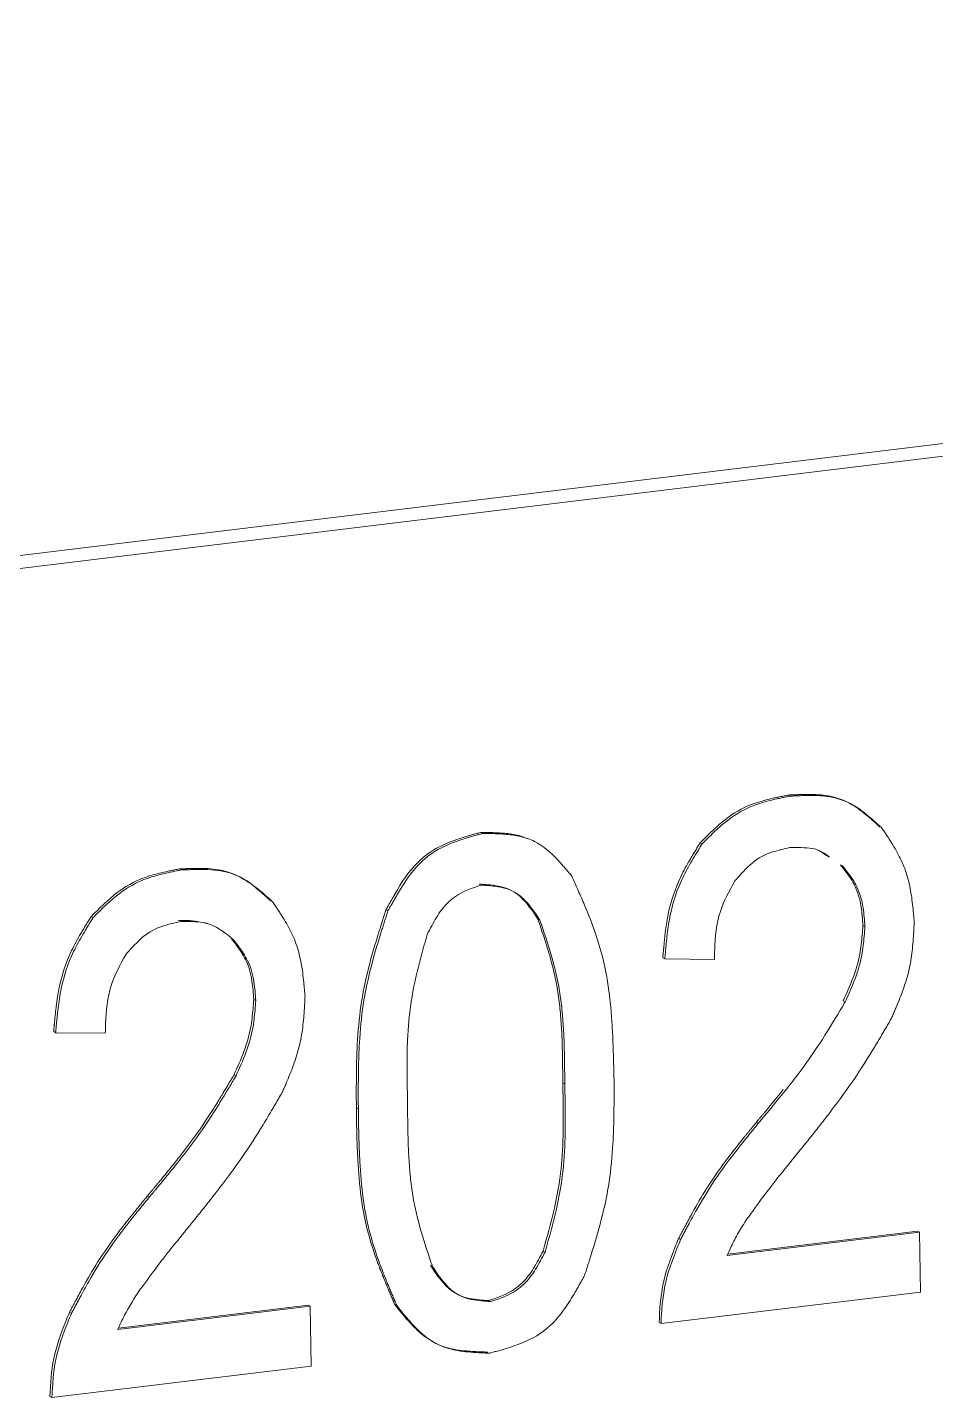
# Model space of a CAD drawing. Header units: millimetres. Extents: x -172 to 1209, y -709 to 1573.
# Drawn here: x 469.631 to 471.492, y 588.209 to 591.016 of the extents above; entities that cross this region are included whole.
import ezdxf

# ---------------------------------------------------------------- set-up
doc = ezdxf.new("R2010")
doc.units = ezdxf.units.MM

msp = doc.modelspace()

# ---------------------------------------------------------------- linework, layer by layer
at = {"color": 7, "linetype": 'Continuous', "lineweight": 15}
for p, q in [((478.5303, 591.0159), (460.2882, 588.8017)), ((460.3292, 588.7805), (478.5713, 590.9946)), ((471.1946, 589.4411), (471.1905, 589.4432)), ((470.5639, 589.3646), (470.5598, 589.3667)), ((471.0137, 589.3433), (471.0096, 589.3454)), ((471.252, 589.3302), (471.2704, 589.3182)), ((469.9467, 589.2897), (469.9426, 589.2918)), ((471.3014, 589.2984), (471.2973, 589.3005)), ((469.7657, 589.1918), (469.7616, 589.1939)), ((470.3699, 589.2057), (470.3658, 589.2078)), ((470.6813, 589.1871), (470.6772, 589.1892)), ((471.3471, 589.1738), (471.343, 589.1759)), ((470.0535, 589.1469), (470.0494, 589.149)), ((470.9372, 589.1078), (470.9331, 589.11)), ((470.9372, 589.1078), (471.0389, 589.1066)), ((470.0992, 589.0224), (470.0951, 589.0245)), ((471.3066, 589.0195), (471.3025, 589.0216)), ((469.6893, 588.9564), (469.6852, 588.9585)), ((469.6893, 588.9564), (469.791, 588.9551)), ((470.0587, 588.868), (470.0546, 588.8702)), ((470.7322, 588.8517), (470.7281, 588.8539)), ((470.3093, 588.8001), (470.3052, 588.8022)), ((471.1289, 588.7708), (471.1248, 588.773)), ((469.881, 588.6194), (469.8769, 588.6215)), ((471.4547, 588.5499), (471.0659, 588.5027)), ((471.4588, 588.5478), (471.4547, 588.5499)), ((470.9695, 588.5326), (470.9654, 588.5348)), ((471.4588, 588.5478), (471.0646, 588.5)), ((471.4606, 588.4248), (471.4588, 588.5478)), ((470.6917, 588.5068), (470.6876, 588.5089)), ((470.5798, 588.4055), (470.5757, 588.4076)), ((470.9295, 588.3603), (471.4606, 588.4248)), ((469.7216, 588.3812), (469.7175, 588.3833)), ((470.2109, 588.3963), (469.8167, 588.3485)), ((470.2068, 588.3985), (469.818, 588.3513)), ((470.2109, 588.3963), (470.2068, 588.3985)), ((470.2127, 588.2733), (470.2109, 588.3963)), ((470.3845, 588.3986), (470.3886, 588.3965)), ((470.9295, 588.3603), (470.9254, 588.3624)), ((469.6816, 588.2088), (470.2127, 588.2733)), ((469.6816, 588.2088), (469.6775, 588.211))]:
    msp.add_line(p, q, dxfattribs=at)
for points, knots in [([(471.1905, 589.4432), (471.189, 589.4429), (471.1867, 589.4425), (471.1829, 589.4418), (471.1799, 589.4411), (471.1768, 589.4406), (471.1738, 589.4398), (471.1708, 589.4393), (471.1678, 589.4386), (471.1647, 589.4381), (471.1564, 589.4361), (471.1368, 589.4316), (471.0999, 589.4199), (471.0625, 589.396), (471.0377, 589.373), (471.0278, 589.3635), (471.0245, 589.3603), (471.0221, 589.3579), (471.0198, 589.3556), (471.0175, 589.3533), (471.0151, 589.351), (471.0123, 589.3482), (471.0105, 589.3463), (471.0096, 589.3454)], [0, 0, 0, 0, 0.022792, 0.034154, 0.056947, 0.068309, 0.079694, 0.102486, 0.113871, 0.125233, 0.148003, 0.239087, 0.421659, 0.709284, 0.854425, 0.890696, 0.899822, 0.918072, 0.936269, 0.945342, 0.963539, 0.981684, 1, 1, 1, 1]), ([(471.1946, 589.4411), (471.1915, 589.4405), (471.187, 589.4396), (471.1794, 589.4381), (471.1734, 589.4368), (471.1628, 589.4346), (471.1432, 589.4299), (471.1061, 589.4189), (471.0681, 589.3951), (471.0408, 589.3701), (471.0272, 589.3568), (471.0194, 589.3491), (471.0156, 589.3452), (471.0137, 589.3433)], [0, 0, 0, 0, 0.045518, 0.068311, 0.113871, 0.136617, 0.227741, 0.410221, 0.698678, 0.849051, 0.924483, 0.962183, 1, 1, 1, 1]), ([(471.3778, 589.3777), (471.3767, 589.3787), (471.3751, 589.3802), (471.3723, 589.3827), (471.3701, 589.3847), (471.3674, 589.3873), (471.3652, 589.3892), (471.3629, 589.3912), (471.3607, 589.3932), (471.3546, 589.3986), (471.3412, 589.4098), (471.3146, 589.4292), (471.2759, 589.4429), (471.2418, 589.4446), (471.2239, 589.4443), (471.2188, 589.4443), (471.2162, 589.4442), (471.2141, 589.4442), (471.2124, 589.4441), (471.2107, 589.4441), (471.2089, 589.444), (471.2072, 589.4439), (471.2055, 589.4439), (471.2038, 589.4439), (471.2017, 589.4437), (471.1999, 589.4437), (471.1982, 589.4436), (471.1965, 589.4434), (471.1948, 589.4435), (471.1926, 589.4433), (471.1913, 589.4433), (471.1905, 589.4432)], [0, 0, 0, 0, 0.021683, 0.032457, 0.05414, 0.065096, 0.086691, 0.097465, 0.108286, 0.129975, 0.216663, 0.362785, 0.610427, 0.803949, 0.852961, 0.86523, 0.877475, 0.889655, 0.895809, 0.901899, 0.914208, 0.920298, 0.926453, 0.938698, 0.944771, 0.957016, 0.96317, 0.969308, 0.981553, 0.987627, 1, 1, 1, 1]), ([(471.3819, 589.3756), (471.3808, 589.3766), (471.3775, 589.3796), (471.3732, 589.3836), (471.3676, 589.3886), (471.3598, 589.3955), (471.3453, 589.4077), (471.3187, 589.4271), (471.28, 589.4408), (471.2458, 589.4425), (471.2272, 589.4422), (471.2212, 589.4421), (471.2169, 589.442), (471.2135, 589.4419), (471.21, 589.4418), (471.2066, 589.4417), (471.2015, 589.4414), (471.1972, 589.4412), (471.1946, 589.4411)], [0, 0, 0, 0, 0.021683, 0.065096, 0.086691, 0.129975, 0.216665, 0.362789, 0.610434, 0.803959, 0.852971, 0.877484, 0.889664, 0.914218, 0.926463, 0.938708, 0.963177, 1, 1, 1, 1]), ([(470.5598, 589.3667), (470.5583, 589.3663), (470.5553, 589.3655), (470.5508, 589.3642), (470.5471, 589.3631), (470.5433, 589.3621), (470.5396, 589.3611), (470.5359, 589.3599), (470.5321, 589.3589), (470.5239, 589.3563), (470.5045, 589.3502), (470.4704, 589.3369), (470.4229, 589.3029), (470.397, 589.2633), (470.3831, 589.2384), (470.3818, 589.2364), (470.3807, 589.2343), (470.3795, 589.2323), (470.3784, 589.2303), (470.3772, 589.2282), (470.3761, 589.2262), (470.3749, 589.2242), (470.3738, 589.2221), (470.3726, 589.2201), (470.3715, 589.218), (470.3703, 589.216), (470.3692, 589.2139), (470.3677, 589.2112), (470.3665, 589.2091), (470.3658, 589.2078)], [0, 0, 0, 0, 0.018582, 0.037165, 0.05578, 0.065071, 0.083599, 0.102249, 0.111486, 0.130082, 0.204483, 0.353438, 0.559972, 0.860491, 0.869279, 0.877915, 0.886704, 0.895492, 0.904065, 0.912853, 0.92161, 0.930153, 0.93891, 0.947637, 0.956364, 0.965092, 0.973819, 0.982546, 1, 1, 1, 1]), ([(470.5639, 589.3646), (470.5609, 589.3638), (470.5564, 589.3625), (470.5489, 589.3603), (470.5414, 589.3583), (470.5295, 589.3547), (470.5086, 589.3481), (470.4745, 589.3348), (470.4269, 589.3009), (470.401, 589.2603), (470.3852, 589.2329), (470.3813, 589.2261), (470.3771, 589.2186), (470.3733, 589.2118), (470.371, 589.2077), (470.3699, 589.2057)], [0, 0, 0, 0, 0.037165, 0.05578, 0.092923, 0.130079, 0.20448, 0.353436, 0.559971, 0.860492, 0.877916, 0.912853, 0.947637, 0.973819, 1, 1, 1, 1]), ([(470.6578, 589.3533), (470.6512, 589.3559), (470.6356, 589.362), (470.6137, 589.3646), (470.5966, 589.3657), (470.588, 589.3661), (470.5831, 589.3663), (470.58, 589.3663), (470.5769, 589.3665), (470.5739, 589.3665), (470.5702, 589.3666), (470.5666, 589.3666), (470.5632, 589.3666), (470.5609, 589.3667), (470.5598, 589.3667)], [0, 0, 0, 0, 0.216147, 0.510932, 0.658077, 0.731583, 0.768428, 0.805066, 0.823555, 0.860326, 0.897096, 0.9338, 0.9669, 1, 1, 1, 1]), ([(470.7466, 589.2771), (470.7447, 589.2794), (470.7418, 589.2828), (470.737, 589.2886), (470.7331, 589.2931), (470.7262, 589.3011), (470.7078, 589.3217), (470.6802, 589.3461), (470.6422, 589.3591), (470.6173, 589.3625), (470.5998, 589.3637), (470.5897, 589.3641), (470.5822, 589.3643), (470.5753, 589.3644), (470.5693, 589.3646), (470.5657, 589.3646), (470.5639, 589.3646)], [0, 0, 0, 0, 0.041963, 0.063062, 0.104986, 0.126008, 0.210286, 0.493164, 0.634409, 0.775084, 0.845282, 0.880332, 0.915468, 0.950537, 0.975253, 1, 1, 1, 1]), ([(471.448, 589.1828), (471.4479, 589.1844), (471.4476, 589.1876), (471.4473, 589.1916), (471.4469, 589.1956), (471.4466, 589.1988), (471.4463, 589.202), (471.446, 589.2052), (471.4451, 589.214), (471.4429, 589.2347), (471.4378, 589.266), (471.4262, 589.3017), (471.412, 589.3285), (471.4011, 589.3465), (471.3958, 589.3546), (471.3929, 589.359), (471.3913, 589.3615), (471.3896, 589.364), (471.3879, 589.3665), (471.3863, 589.369), (471.3841, 589.3722), (471.3828, 589.3742), (471.3819, 589.3756)], [0, 0, 0, 0, 0.022424, 0.045117, 0.056463, 0.078887, 0.090239, 0.101591, 0.124306, 0.214479, 0.395574, 0.574285, 0.753072, 0.84218, 0.886612, 0.897747, 0.920052, 0.931187, 0.942394, 0.964736, 0.97568, 1, 1, 1, 1]), ([(471.0096, 589.3454), (471.0087, 589.344), (471.0074, 589.3418), (471.0052, 589.3383), (471.0035, 589.3355), (471.0013, 589.3319), (470.9995, 589.3291), (470.9974, 589.3255), (470.9956, 589.3227), (470.9927, 589.3177), (470.9837, 589.3026), (470.9625, 589.2645), (470.9447, 589.2111), (470.9386, 589.1661), (470.9365, 589.1465), (470.9359, 589.1409), (470.9357, 589.1385), (470.9355, 589.1362), (470.9353, 589.1343), (470.9351, 589.132), (470.9349, 589.1301), (470.9347, 589.1278), (470.9345, 589.1259), (470.9343, 589.1236), (470.9341, 589.1217), (470.9339, 589.1193), (470.9337, 589.1175), (470.9335, 589.1151), (470.9333, 589.1128), (470.9332, 589.1109), (470.9331, 589.11)], [0, 0, 0, 0, 0.019805, 0.029725, 0.049496, 0.059381, 0.079152, 0.089037, 0.108739, 0.118783, 0.158176, 0.316676, 0.636779, 0.818001, 0.863454, 0.874865, 0.886268, 0.891973, 0.903377, 0.909075, 0.920244, 0.925942, 0.937339, 0.943037, 0.954427, 0.960125, 0.971522, 0.977214, 0.988604, 1, 1, 1, 1]), ([(471.0137, 589.3433), (471.0128, 589.3419), (471.0102, 589.3376), (471.0067, 589.3319), (471.0023, 589.3248), (470.9963, 589.3148), (470.9845, 589.2947), (470.9624, 589.2532), (470.9474, 589.2008), (470.9423, 589.1595), (470.9405, 589.1437), (470.9401, 589.1395), (470.9397, 589.1353), (470.9392, 589.1303), (470.9387, 589.1253), (470.9382, 589.1199), (470.9377, 589.1141), (470.9374, 589.1099), (470.9372, 589.1078)], [0, 0, 0, 0, 0.019803, 0.059376, 0.079144, 0.118771, 0.197736, 0.356189, 0.676398, 0.838015, 0.858238, 0.868455, 0.888656, 0.908849, 0.929036, 0.94945, 0.974605, 1, 1, 1, 1]), ([(471.0807, 589.2675), (471.085, 589.2725), (471.1002, 589.2898), (471.1292, 589.3181), (471.1658, 589.3295), (471.1869, 589.3341), (471.1928, 589.3355)], [0, 0, 0, 0, 0.143307, 0.499735, 0.859441, 1, 1, 1, 1]), ([(471.1928, 589.3355), (471.1988, 589.3355), (471.2196, 589.3358), (471.2499, 589.3349), (471.268, 589.321), (471.2745, 589.3161)], [0, 0, 0, 0, 0.208479, 0.718065, 1, 1, 1, 1]), ([(469.9426, 589.2918), (469.9395, 589.2912), (469.935, 589.2903), (469.9274, 589.2888), (469.9214, 589.2875), (469.9108, 589.2853), (469.8912, 589.2806), (469.8541, 589.2696), (469.8161, 589.2458), (469.7908, 589.2225), (469.7801, 589.2122), (469.7752, 589.2074), (469.7713, 589.2036), (469.7665, 589.1988), (469.7636, 589.1959), (469.7616, 589.1939)], [0, 0, 0, 0, 0.045518, 0.06831, 0.11387, 0.136616, 0.22774, 0.41022, 0.698676, 0.849048, 0.886677, 0.905522, 0.943274, 0.962183, 1, 1, 1, 1]), ([(469.9467, 589.2897), (469.9436, 589.2891), (469.9345, 589.2873), (469.9194, 589.2842), (469.8952, 589.2785), (469.8582, 589.2674), (469.8202, 589.2436), (469.7949, 589.2204), (469.7822, 589.2082), (469.7744, 589.2005), (469.7686, 589.1947), (469.7657, 589.1918)], [0, 0, 0, 0, 0.0455178, 0.1366153, 0.2277394, 0.410219, 0.6986754, 0.8490485, 0.8866775, 0.9432741, 1, 1, 1, 1]), ([(470.1299, 589.2262), (470.1294, 589.2267), (470.1277, 589.2283), (470.1255, 589.2302), (470.1228, 589.2328), (470.1206, 589.2348), (470.1184, 589.2368), (470.1162, 589.2387), (470.1139, 589.2407), (470.11, 589.2442), (470.0982, 589.2544), (470.0727, 589.2745), (470.0318, 589.2911), (469.9962, 589.293), (469.9767, 589.293), (469.9709, 589.2928), (469.9682, 589.2927), (469.9664, 589.2927), (469.9646, 589.2927), (469.9628, 589.2926), (469.961, 589.2926), (469.9592, 589.2925), (469.9574, 589.2924), (469.9556, 589.2924), (469.9538, 589.2922), (469.952, 589.2922), (469.9502, 589.2921), (469.9484, 589.292), (469.9466, 589.292), (469.9448, 589.2918), (469.9435, 589.2918), (469.9426, 589.2918)], [0, 0, 0, 0, 0.010957, 0.032463, 0.043375, 0.065108, 0.075884, 0.08666, 0.108306, 0.119175, 0.162522, 0.336112, 0.592355, 0.794627, 0.84595, 0.871559, 0.877972, 0.884385, 0.897234, 0.903647, 0.91006, 0.922886, 0.929299, 0.935712, 0.948519, 0.954932, 0.961345, 0.974235, 0.980648, 0.987045, 1, 1, 1, 1]), ([(470.134, 589.2241), (470.1329, 589.2251), (470.1296, 589.2281), (470.1252, 589.2322), (470.1208, 589.2361), (470.1141, 589.242), (470.0994, 589.2546), (470.0716, 589.2755), (470.0356, 589.288), (470.0009, 589.2909), (469.9819, 589.291), (469.9706, 589.2906), (469.9671, 589.2904), (469.9637, 589.2904), (469.9603, 589.2902), (469.9569, 589.2901), (469.9524, 589.2899), (469.9489, 589.2898), (469.9467, 589.2897)], [0, 0, 0, 0, 0.0216814, 0.06509, 0.0866371, 0.1082772, 0.1948807, 0.3686444, 0.6143713, 0.7405375, 0.870116, 0.8863695, 0.9025587, 0.9188347, 0.9350698, 0.9512589, 0.9675125, 1, 1, 1, 1]), ([(471.2973, 589.3005), (471.301, 589.2957), (471.3115, 589.2821), (471.3296, 589.2557), (471.3401, 589.217), (471.3421, 589.1888), (471.343, 589.1759)], [0, 0, 0, 0, 0.138019, 0.393143, 0.723546, 1, 1, 1, 1]), ([(471.3014, 589.2984), (471.3051, 589.2936), (471.3156, 589.28), (471.3337, 589.2536), (471.3442, 589.2149), (471.3462, 589.1867), (471.3471, 589.1738)], [0, 0, 0, 0, 0.138019, 0.393143, 0.723546, 1, 1, 1, 1]), ([(470.4503, 589.1577), (470.4534, 589.1636), (470.4625, 589.1809), (470.4788, 589.2095), (470.5123, 589.2427), (470.5427, 589.2527), (470.5611, 589.2588)], [0, 0, 0, 0, 0.125461, 0.369472, 0.616471, 1, 1, 1, 1]), ([(470.557, 589.2609), (470.563, 589.2605), (470.5835, 589.259), (470.6165, 589.2546), (470.6515, 589.2278), (470.6677, 589.2034), (470.6772, 589.1892)], [0, 0, 0, 0, 0.1214168, 0.4144001, 0.6604929, 1, 1, 1, 1]), ([(470.5611, 589.2588), (470.5671, 589.2584), (470.5876, 589.2569), (470.6206, 589.2524), (470.6556, 589.2257), (470.6718, 589.2013), (470.6813, 589.1871)], [0, 0, 0, 0, 0.1214168, 0.4144001, 0.6604929, 1, 1, 1, 1]), ([(470.833, 588.8636), (470.8329, 588.8701), (470.8326, 588.8831), (470.8322, 588.8992), (470.8317, 588.9154), (470.831, 588.938), (470.8289, 588.9831), (470.8243, 589.0343), (470.8139, 589.0973), (470.798, 589.1549), (470.7769, 589.2082), (470.7619, 589.2427), (470.7532, 589.2623), (470.7488, 589.2722), (470.7466, 589.2771)], [0, 0, 0, 0, 0.044567, 0.089001, 0.111286, 0.155727, 0.24478, 0.422892, 0.511956, 0.690425, 0.845021, 0.922482, 0.961228, 1, 1, 1, 1]), ([(471.0389, 589.1066), (471.039, 589.1131), (471.0396, 589.1457), (471.0448, 589.2028), (471.0693, 589.247), (471.0807, 589.2675)], [0, 0, 0, 0, 0.117819, 0.591628, 1, 1, 1, 1]), ([(470.2001, 589.0314), (470.2, 589.0329), (470.1996, 589.0377), (470.199, 589.0441), (470.1984, 589.0505), (470.1975, 589.0601), (470.1953, 589.0808), (470.1903, 589.1123), (470.1792, 589.1483), (470.1651, 589.1754), (470.154, 589.1935), (470.1476, 589.2037), (470.1434, 589.21), (470.1399, 589.2153), (470.137, 589.2196), (470.135, 589.2226), (470.134, 589.2241)], [0, 0, 0, 0, 0.022424, 0.06781, 0.090239, 0.112949, 0.203355, 0.384264, 0.564093, 0.743853, 0.833692, 0.878582, 0.923229, 0.94587, 0.972804, 1, 1, 1, 1]), ([(469.7616, 589.1939), (469.7608, 589.1925), (469.7595, 589.1904), (469.7573, 589.1868), (469.7555, 589.184), (469.7534, 589.1804), (469.7516, 589.1776), (469.7495, 589.1741), (469.7477, 589.1712), (469.7448, 589.1662), (469.7357, 589.1512), (469.7146, 589.113), (469.6968, 589.0596), (469.6907, 589.0146), (469.6886, 588.995), (469.688, 588.9894), (469.6878, 588.987), (469.6875, 588.9847), (469.6874, 588.9828), (469.6872, 588.9805), (469.687, 588.9786), (469.6868, 588.9763), (469.6866, 588.9744), (469.6864, 588.9721), (469.6862, 588.9702), (469.686, 588.9679), (469.6858, 588.966), (469.6856, 588.9636), (469.6854, 588.9613), (469.6852, 588.9594), (469.6852, 588.9585)], [0, 0, 0, 0, 0.019805, 0.029725, 0.049496, 0.059381, 0.079152, 0.089037, 0.108739, 0.118749, 0.158176, 0.316676, 0.636779, 0.818001, 0.863454, 0.874865, 0.886268, 0.891973, 0.903377, 0.909075, 0.920244, 0.925942, 0.937339, 0.943037, 0.954427, 0.960125, 0.971515, 0.977214, 0.988604, 1, 1, 1, 1]), ([(470.3658, 589.2078), (470.3653, 589.2062), (470.3645, 589.2038), (470.3635, 589.2007), (470.3627, 589.1983), (470.3619, 589.1959), (470.3612, 589.1936), (470.3602, 589.1904), (470.3592, 589.1872), (470.3582, 589.1841), (470.3574, 589.1817), (470.3567, 589.1793), (470.3559, 589.177), (470.3551, 589.1746), (470.3542, 589.1714), (470.3532, 589.1682), (470.3514, 589.1627), (470.3462, 589.146), (470.3339, 589.1047), (470.321, 589.0532), (470.3109, 588.9881), (470.3069, 588.9359), (470.3056, 588.8903), (470.3053, 588.8692), (470.3052, 588.8595), (470.3052, 588.8546), (470.3052, 588.8506), (470.3051, 588.8465), (470.3051, 588.8433), (470.3051, 588.8392), (470.3051, 588.836), (470.3051, 588.8319), (470.3051, 588.8287), (470.3051, 588.8246), (470.3051, 588.8214), (470.3052, 588.8173), (470.3052, 588.8141), (470.3052, 588.8103), (470.3052, 588.8065), (470.3052, 588.8036), (470.3052, 588.8022)], [0, 0, 0, 0, 0.011847, 0.017898, 0.023828, 0.029758, 0.035809, 0.041726, 0.053707, 0.059624, 0.065542, 0.071592, 0.07751, 0.083427, 0.089478, 0.101434, 0.107339, 0.131227, 0.226708, 0.417764, 0.513257, 0.704317, 0.799715, 0.847522, 0.859471, 0.87142, 0.883227, 0.889202, 0.90115, 0.907124, 0.919071, 0.925045, 0.936993, 0.942967, 0.954914, 0.960888, 0.972692, 0.978666, 0.989333, 1, 1, 1, 1]), ([(470.3699, 589.2057), (470.3689, 589.2025), (470.3668, 589.1962), (470.3638, 589.1867), (470.3608, 589.1772), (470.3547, 589.1582), (470.3421, 589.117), (470.3283, 589.0656), (470.3166, 589.0007), (470.3118, 588.9484), (470.3098, 588.8963), (470.3093, 588.8639), (470.3092, 588.8381), (470.3092, 588.8222), (470.3093, 588.8095), (470.3093, 588.8032), (470.3093, 588.8001)], [0, 0, 0, 0, 0.023828, 0.047655, 0.071592, 0.095382, 0.190876, 0.381861, 0.477373, 0.668536, 0.763992, 0.859472, 0.907124, 0.953492, 0.976817, 1, 1, 1, 1]), ([(469.7657, 589.1918), (469.7649, 589.1904), (469.7623, 589.1861), (469.7588, 589.1805), (469.7544, 589.1734), (469.7484, 589.1634), (469.7366, 589.1433), (469.7145, 589.1017), (469.6995, 589.0493), (469.6943, 589.008), (469.6926, 588.9922), (469.6922, 588.988), (469.6918, 588.9839), (469.6913, 588.9789), (469.6908, 588.9739), (469.6903, 588.9685), (469.6898, 588.9626), (469.6894, 588.9585), (469.6893, 588.9564)], [0, 0, 0, 0, 0.019803, 0.059376, 0.079145, 0.118737, 0.197736, 0.356189, 0.676398, 0.838015, 0.858238, 0.868455, 0.888656, 0.908849, 0.929036, 0.94945, 0.974605, 1, 1, 1, 1]), ([(469.8328, 589.1161), (469.8371, 589.121), (469.8523, 589.1383), (469.8813, 589.1667), (469.9179, 589.178), (469.939, 589.1827), (469.9449, 589.184)], [0, 0, 0, 0, 0.14332, 0.499691, 0.859429, 1, 1, 1, 1]), ([(469.9408, 589.1861), (469.9469, 589.1863), (469.9673, 589.187), (469.987, 589.1829), (470.0009, 589.1801)], [0, 0, 0, 0, 0.297642, 1, 1, 1, 1]), ([(469.9449, 589.184), (469.9509, 589.1841), (469.9718, 589.1845), (470.0125, 589.1809), (470.0387, 589.1592), (470.0535, 589.1469)], [0, 0, 0, 0, 0.151239, 0.520913, 1, 1, 1, 1]), ([(470.6772, 589.1892), (470.6792, 589.1833), (470.6892, 589.1538), (470.7067, 589.1002), (470.7192, 589.0378), (470.7243, 588.9866), (470.7266, 588.948), (470.7274, 588.9157), (470.7278, 588.893), (470.7279, 588.8801), (470.728, 588.8681), (470.728, 588.8594), (470.7281, 588.8539)], [0, 0, 0, 0, 0.055898, 0.28002, 0.504416, 0.616543, 0.728475, 0.840463, 0.896533, 0.924569, 0.952438, 1, 1, 1, 1]), ([(470.6813, 589.1871), (470.6833, 589.1812), (470.6933, 589.1516), (470.7108, 589.0981), (470.7233, 589.0356), (470.7284, 588.9845), (470.7307, 588.9459), (470.7316, 588.9108), (470.732, 588.8794), (470.7321, 588.861), (470.7322, 588.8517)], [0, 0, 0, 0, 0.0558979, 0.2800201, 0.5044161, 0.6165428, 0.7284756, 0.840463, 0.9202301, 1, 1, 1, 1]), ([(471.343, 589.1759), (471.3425, 589.1694), (471.341, 589.1499), (471.3372, 589.1138), (471.3237, 589.0683), (471.3096, 589.0373), (471.3025, 589.0216)], [0, 0, 0, 0, 0.123476, 0.370515, 0.681119, 1, 1, 1, 1]), ([(471.3471, 589.1738), (471.3466, 589.1673), (471.3451, 589.1478), (471.3413, 589.1117), (471.3278, 589.0662), (471.3137, 589.0352), (471.3066, 589.0195)], [0, 0, 0, 0, 0.123476, 0.370515, 0.681119, 1, 1, 1, 1]), ([(471.4014, 588.986), (471.4021, 588.9875), (471.4034, 588.9906), (471.406, 588.9967), (471.4087, 589.0028), (471.4132, 589.0136), (471.4215, 589.0336), (471.4329, 589.0649), (471.4419, 589.1039), (471.4453, 589.1367), (471.4467, 589.1581), (471.4473, 589.168), (471.4475, 589.1729), (471.4478, 589.1779), (471.448, 589.1812), (471.448, 589.1828)], [0, 0, 0, 0, 0.024293, 0.048553, 0.097041, 0.121528, 0.218589, 0.412945, 0.60742, 0.803203, 0.901659, 0.926035, 0.950693, 0.975347, 1, 1, 1, 1]), ([(470.0494, 589.149), (470.0531, 589.1442), (470.0635, 589.1306), (470.0817, 589.1042), (470.0922, 589.0656), (470.0942, 589.0373), (470.0951, 589.0245)], [0, 0, 0, 0, 0.138019, 0.393143, 0.723546, 1, 1, 1, 1]), ([(470.0535, 589.1469), (470.0572, 589.1421), (470.0676, 589.1285), (470.0858, 589.1021), (470.0963, 589.0635), (470.0983, 589.0352), (470.0992, 589.0224)], [0, 0, 0, 0, 0.138019, 0.393143, 0.723546, 1, 1, 1, 1]), ([(470.4102, 588.8127), (470.41, 588.8191), (470.4098, 588.8289), (470.4096, 588.8418), (470.4093, 588.8547), (470.409, 588.8774), (470.409, 588.9098), (470.4102, 588.9488), (470.4142, 589.0033), (470.4239, 589.0591), (470.4385, 589.1154), (470.4464, 589.1436), (470.4503, 589.1577)], [0, 0, 0, 0, 0.056329, 0.084493, 0.11249, 0.168817, 0.281323, 0.39379, 0.506311, 0.751665, 0.875716, 1, 1, 1, 1]), ([(469.791, 588.9551), (469.7911, 588.9616), (469.7917, 588.9943), (469.7969, 589.0513), (469.8214, 589.0956), (469.8328, 589.1161)], [0, 0, 0, 0, 0.117814, 0.591603, 1, 1, 1, 1]), ([(470.1535, 588.8345), (470.1542, 588.836), (470.1555, 588.8391), (470.1582, 588.8452), (470.1608, 588.8513), (470.1653, 588.8621), (470.1736, 588.8821), (470.185, 588.9135), (470.194, 588.9524), (470.1974, 588.9852), (470.1988, 589.0066), (470.1994, 589.0165), (470.1996, 589.0214), (470.1999, 589.0264), (470.2, 589.0297), (470.2001, 589.0314)], [0, 0, 0, 0, 0.0242926, 0.0485852, 0.0970733, 0.121529, 0.2185891, 0.412945, 0.6074199, 0.8032029, 0.9016592, 0.9260347, 0.9506933, 0.9753466, 1, 1, 1, 1]), ([(470.0951, 589.0245), (470.0946, 589.018), (470.0931, 588.9984), (470.0893, 588.9624), (470.0758, 588.9168), (470.0617, 588.8858), (470.0546, 588.8702)], [0, 0, 0, 0, 0.123476, 0.370515, 0.681119, 1, 1, 1, 1]), ([(470.0992, 589.0224), (470.0987, 589.0158), (470.0972, 588.9963), (470.0934, 588.9602), (470.0799, 588.9147), (470.0658, 588.8837), (470.0587, 588.868)], [0, 0, 0, 0, 0.123476, 0.370515, 0.681119, 1, 1, 1, 1]), ([(471.3066, 589.0195), (471.3032, 589.0138), (471.2862, 588.9851), (471.2552, 588.9337), (471.2167, 588.8793), (471.1832, 588.8366), (471.1634, 588.8124), (471.1496, 588.7957), (471.1427, 588.7874), (471.1358, 588.7792), (471.1312, 588.7736), (471.1289, 588.7708)], [0, 0, 0, 0, 0.065105, 0.325674, 0.58646, 0.716722, 0.858417, 0.893795, 0.929242, 0.964553, 1, 1, 1, 1]), ([(471.2173, 588.7196), (471.2194, 588.7221), (471.2235, 588.7273), (471.2298, 588.7351), (471.2381, 588.7454), (471.2525, 588.7636), (471.2811, 588.8002), (471.3203, 588.8529), (471.3505, 588.8997), (471.3658, 588.9253), (471.3687, 588.9302), (471.3708, 588.9337), (471.3733, 588.9378), (471.3766, 588.9434), (471.3807, 588.9503), (471.3848, 588.9573), (471.388, 588.9629), (471.3905, 588.9671), (471.3925, 588.9706), (471.3945, 588.9741), (471.3966, 588.9776), (471.399, 588.9818), (471.4006, 588.9846), (471.4014, 588.986)], [0, 0, 0, 0, 0.030762, 0.061525, 0.092287, 0.153818, 0.276877, 0.522981, 0.761176, 0.791062, 0.798489, 0.813493, 0.828321, 0.843273, 0.87315, 0.902976, 0.917876, 0.932775, 0.947827, 0.955201, 0.970075, 0.985126, 1, 1, 1, 1]), ([(470.0546, 588.8702), (470.0541, 588.8695), (470.0533, 588.868), (470.052, 588.8659), (470.051, 588.8641), (470.0499, 588.8623), (470.0491, 588.8608), (470.048, 588.8591), (470.0471, 588.8576), (470.046, 588.8559), (470.045, 588.854), (470.0439, 588.8523), (470.0429, 588.8505), (470.042, 588.849), (470.0409, 588.8472), (470.0401, 588.8458), (470.0386, 588.8433), (470.0358, 588.8387), (470.0328, 588.8337), (470.0302, 588.8294), (470.0291, 588.8276), (470.0281, 588.8259), (470.0272, 588.8244), (470.0261, 588.8227), (470.0252, 588.8212), (470.0242, 588.8195), (470.0218, 588.8156), (470.0126, 588.8007), (469.9893, 588.7641), (469.9579, 588.7211), (469.929, 588.6847), (469.9144, 588.6667), (469.907, 588.6577), (469.9033, 588.6533), (469.9012, 588.6507), (469.8996, 588.6488), (469.898, 588.6469), (469.8964, 588.645), (469.8943, 588.6424), (469.8922, 588.6399), (469.8901, 588.6374), (469.8885, 588.6354), (469.8869, 588.6335), (469.8853, 588.6316), (469.8837, 588.6297), (469.8809, 588.6264), (469.8786, 588.6236), (469.8769, 588.6215)], [0, 0, 0, 0, 0.008078, 0.016316, 0.024394, 0.028433, 0.036671, 0.04071, 0.048788, 0.052827, 0.061065, 0.069143, 0.073182, 0.081447, 0.085486, 0.093565, 0.097632, 0.113975, 0.146559, 0.154665, 0.1628, 0.166839, 0.174973, 0.179041, 0.187175, 0.191243, 0.199377, 0.232029, 0.362336, 0.623078, 0.753345, 0.818511, 0.85104, 0.867271, 0.875472, 0.883639, 0.891703, 0.89987, 0.908071, 0.924302, 0.932366, 0.940567, 0.948768, 0.956833, 0.965034, 0.973098, 1, 1, 1, 1]), ([(470.0587, 588.868), (470.0578, 588.8666), (470.0561, 588.8637), (470.0535, 588.8595), (470.0514, 588.8559), (470.0493, 588.8523), (470.0476, 588.8494), (470.0455, 588.8458), (470.0425, 588.8409), (470.0382, 588.8337), (470.0343, 588.8273), (470.0313, 588.8223), (470.0296, 588.8195), (470.0265, 588.8145), (470.0173, 588.7996), (469.9941, 588.7631), (469.9627, 588.72), (469.9339, 588.6835), (469.9193, 588.6655), (469.9119, 588.6566), (469.9077, 588.6515), (469.9045, 588.6476), (469.9013, 588.6438), (469.8981, 588.64), (469.8949, 588.636), (469.8915, 588.632), (469.8868, 588.6264), (469.8833, 588.6222), (469.881, 588.6194)], [0, 0, 0, 0, 0.016316, 0.032472, 0.048788, 0.057026, 0.073182, 0.081448, 0.097632, 0.130188, 0.1628, 0.170907, 0.187176, 0.195311, 0.227935, 0.358184, 0.618919, 0.749295, 0.814428, 0.846958, 0.863189, 0.879557, 0.895787, 0.912018, 0.92842, 0.946298, 0.96421, 1, 1, 1, 1]), ([(470.7728, 588.4592), (470.7738, 588.4624), (470.7758, 588.4687), (470.7789, 588.4782), (470.7819, 588.4877), (470.7879, 588.5066), (470.8005, 588.5479), (470.8141, 588.5992), (470.8258, 588.6642), (470.8305, 588.7165), (470.8326, 588.7686), (470.833, 588.7978), (470.8331, 588.8172), (470.8331, 588.8254), (470.8331, 588.8334), (470.8331, 588.8399), (470.8331, 588.8477), (470.8331, 588.855), (470.8331, 588.8608), (470.833, 588.8636)], [0, 0, 0, 0, 0.023885, 0.04777, 0.071776, 0.095624, 0.191348, 0.382957, 0.478726, 0.670424, 0.766156, 0.861914, 0.885881, 0.909705, 0.921688, 0.945653, 0.957635, 0.978889, 1, 1, 1, 1]), ([(469.9694, 588.5681), (469.9715, 588.5707), (469.9777, 588.5784), (469.986, 588.5888), (469.9943, 588.5992), (470.0066, 588.6148), (470.0333, 588.6487), (470.0724, 588.7014), (470.1042, 588.751), (470.1241, 588.7843), (470.1324, 588.7982), (470.1397, 588.8107), (470.1462, 588.8219), (470.1511, 588.8303), (470.1535, 588.8345)], [0, 0, 0, 0, 0.030762, 0.092287, 0.123018, 0.153818, 0.276877, 0.523011, 0.761178, 0.820895, 0.880526, 0.910502, 0.955201, 1, 1, 1, 1]), ([(470.7281, 588.8539), (470.7281, 588.8507), (470.7283, 588.8442), (470.7285, 588.8361), (470.7286, 588.828), (470.7288, 588.8215), (470.7289, 588.8151), (470.729, 588.8102), (470.729, 588.8037), (470.7292, 588.7859), (470.7292, 588.7568), (470.728, 588.7177), (470.724, 588.6632), (470.7115, 588.5931), (470.6956, 588.5371), (470.6876, 588.5089)], [0, 0, 0, 0, 0.027995, 0.056159, 0.07024, 0.098403, 0.112484, 0.126565, 0.140646, 0.168641, 0.281142, 0.393772, 0.506296, 0.751548, 1, 1, 1, 1]), ([(470.7322, 588.8517), (470.7323, 588.8453), (470.7325, 588.8356), (470.7328, 588.8227), (470.733, 588.8097), (470.7333, 588.7871), (470.7333, 588.7546), (470.7321, 588.7156), (470.7281, 588.6611), (470.7182, 588.6053), (470.7036, 588.549), (470.6957, 588.5208), (470.6917, 588.5068)], [0, 0, 0, 0, 0.056157, 0.08432, 0.112482, 0.168638, 0.281136, 0.393764, 0.506285, 0.751532, 0.875795, 1, 1, 1, 1]), ([(471.1797, 588.8398), (471.1752, 588.8341), (471.1684, 588.8257), (471.1604, 588.8159), (471.1559, 588.8104), (471.1513, 588.8049), (471.1467, 588.7992), (471.1421, 588.7937), (471.1387, 588.7895), (471.1352, 588.7854), (471.1317, 588.7813), (471.1283, 588.7771), (471.126, 588.7743), (471.1248, 588.773)], [0, 0, 0, 0, 0.25005, 0.374944, 0.437571, 0.499713, 0.625087, 0.687351, 0.750098, 0.812483, 0.874747, 0.937615, 1, 1, 1, 1]), ([(470.3052, 588.8022), (470.3053, 588.799), (470.3053, 588.7925), (470.3055, 588.7828), (470.3057, 588.7747), (470.3058, 588.7666), (470.3059, 588.7601), (470.3061, 588.7521), (470.3063, 588.744), (470.3069, 588.7246), (470.3086, 588.6827), (470.3128, 588.6313), (470.323, 588.5684), (470.3346, 588.5256), (470.346, 588.4933), (470.3497, 588.483), (470.3517, 588.478), (470.3528, 588.475), (470.3539, 588.4721), (470.355, 588.4693), (470.3562, 588.4664), (470.357, 588.4642), (470.3579, 588.462), (470.3588, 588.4599), (470.3605, 588.4555), (470.3631, 588.4491), (470.3661, 588.442), (470.369, 588.4348), (470.3715, 588.4291), (470.3738, 588.4234), (470.3757, 588.4191), (470.3775, 588.4148), (470.3793, 588.4106), (470.3811, 588.4065), (470.3828, 588.4025), (470.3839, 588.3999), (470.3845, 588.3986)], [0, 0, 0, 0, 0.022926, 0.045715, 0.068641, 0.080103, 0.103029, 0.114493, 0.137283, 0.160211, 0.251814, 0.435119, 0.526689, 0.710277, 0.756139, 0.779049, 0.790417, 0.796223, 0.801913, 0.813305, 0.819007, 0.824849, 0.830551, 0.836265, 0.84198, 0.864887, 0.887706, 0.899186, 0.922069, 0.933574, 0.944966, 0.956484, 0.967889, 0.979295, 0.989647, 1, 1, 1, 1]), ([(470.4611, 588.4777), (470.4591, 588.4836), (470.4491, 588.5132), (470.4316, 588.5668), (470.419, 588.6292), (470.4139, 588.6803), (470.4117, 588.7189), (470.4107, 588.7539), (470.4103, 588.7852), (470.4102, 588.8035), (470.4102, 588.8127)], [0, 0, 0, 0, 0.0559513, 0.2803284, 0.5049994, 0.6172557, 0.7293219, 0.8414426, 0.9208034, 1, 1, 1, 1]), ([(470.3093, 588.8001), (470.3094, 588.7936), (470.3096, 588.7839), (470.3098, 588.7677), (470.3102, 588.7516), (470.3109, 588.7257), (470.3126, 588.6805), (470.3169, 588.6292), (470.3271, 588.5662), (470.3404, 588.5175), (470.3538, 588.4809), (470.3595, 588.4664), (470.3611, 588.4621), (470.3646, 588.4534), (470.3687, 588.4434), (470.3729, 588.4334), (470.3752, 588.4277), (470.3771, 588.4234), (470.3789, 588.4191), (470.3807, 588.4148), (470.3827, 588.4103), (470.3853, 588.4041), (470.3872, 588.3996), (470.3886, 588.3965)], [0, 0, 0, 0, 0.045715, 0.068641, 0.114493, 0.160212, 0.251816, 0.435122, 0.526693, 0.710282, 0.801924, 0.813316, 0.824848, 0.836277, 0.882092, 0.904937, 0.916442, 0.927821, 0.939339, 0.950731, 0.96301, 0.975415, 1, 1, 1, 1]), ([(471.1248, 588.773), (471.1238, 588.7717), (471.1222, 588.7698), (471.1201, 588.7672), (471.1185, 588.7653), (471.117, 588.7633), (471.1154, 588.7614), (471.1138, 588.7595), (471.1122, 588.7576), (471.1106, 588.7557), (471.1091, 588.7537), (471.1075, 588.7518), (471.106, 588.7499), (471.1044, 588.7479), (471.1028, 588.746), (471.1013, 588.744), (471.0981, 588.7402), (471.0873, 588.7266), (471.0605, 588.6927), (471.026, 588.6441), (470.9978, 588.5955), (470.9833, 588.5684), (470.9775, 588.5576), (470.9758, 588.5544), (470.974, 588.5511), (470.9723, 588.5478), (470.9706, 588.5446), (470.9688, 588.5413), (470.9671, 588.5381), (470.9659, 588.5359), (470.9654, 588.5348)], [0, 0, 0, 0, 0.017378, 0.026085, 0.034792, 0.043462, 0.051986, 0.060693, 0.069364, 0.078071, 0.086742, 0.095412, 0.104083, 0.112754, 0.121574, 0.130245, 0.138915, 0.173639, 0.31243, 0.590521, 0.794961, 0.897465, 0.910182, 0.923075, 0.935793, 0.948658, 0.961551, 0.974241, 0.987134, 1, 1, 1, 1]), ([(471.1289, 588.7708), (471.1268, 588.7683), (471.1237, 588.7644), (471.1194, 588.7593), (471.1163, 588.7555), (471.1132, 588.7516), (471.11, 588.7477), (471.1069, 588.7438), (471.1006, 588.7361), (471.079, 588.7089), (471.0438, 588.663), (471.0105, 588.6087), (470.9913, 588.5736), (470.9825, 588.5572), (470.9781, 588.5491), (470.9745, 588.5422), (470.9716, 588.5368), (470.9702, 588.534), (470.9695, 588.5326)], [0, 0, 0, 0, 0.034792, 0.0519862, 0.0693641, 0.0867421, 0.1040838, 0.1215743, 0.1389161, 0.2083288, 0.4861724, 0.7422409, 0.8710804, 0.9033211, 0.9355069, 0.9676654, 0.9837446, 1, 1, 1, 1]), ([(471.1054, 588.5748), (471.1093, 588.5801), (471.1288, 588.6071), (471.1569, 588.6449), (471.1844, 588.6791), (471.1965, 588.6939), (471.2009, 588.6993), (471.2052, 588.7048), (471.2096, 588.7102), (471.214, 588.7155), (471.2162, 588.7182), (471.2173, 588.7196)], [0, 0, 0, 0, 0.108826, 0.544066, 0.771849, 0.828874, 0.857415, 0.885955, 0.943093, 0.971403, 1, 1, 1, 1]), ([(469.8769, 588.6215), (469.8758, 588.6202), (469.8743, 588.6183), (469.8722, 588.6157), (469.8706, 588.6138), (469.869, 588.6119), (469.8674, 588.61), (469.8659, 588.6081), (469.8643, 588.6061), (469.8627, 588.6042), (469.8612, 588.6023), (469.8596, 588.6003), (469.858, 588.5984), (469.8565, 588.5965), (469.8549, 588.5945), (469.8534, 588.5926), (469.8502, 588.5887), (469.8394, 588.5751), (469.8126, 588.5413), (469.7781, 588.4926), (469.7499, 588.444), (469.7354, 588.417), (469.7295, 588.4062), (469.7278, 588.4029), (469.7261, 588.3996), (469.7244, 588.3964), (469.7226, 588.3931), (469.7209, 588.3899), (469.7192, 588.3866), (469.718, 588.3844), (469.7175, 588.3833)], [0, 0, 0, 0, 0.017378, 0.026085, 0.034755, 0.043462, 0.051986, 0.060693, 0.069364, 0.078071, 0.086742, 0.095412, 0.104083, 0.112754, 0.121574, 0.130245, 0.138915, 0.173639, 0.31243, 0.590521, 0.794961, 0.897465, 0.910182, 0.923075, 0.935793, 0.948658, 0.961551, 0.974241, 0.987107, 1, 1, 1, 1]), ([(469.881, 588.6194), (469.8789, 588.6168), (469.8758, 588.6129), (469.8715, 588.6079), (469.8684, 588.604), (469.8653, 588.6001), (469.8621, 588.5963), (469.859, 588.5924), (469.8527, 588.5847), (469.8311, 588.5574), (469.7959, 588.5115), (469.7626, 588.4573), (469.7434, 588.4221), (469.7346, 588.4058), (469.7302, 588.3976), (469.7266, 588.3908), (469.7237, 588.3853), (469.7223, 588.3826), (469.7216, 588.3812)], [0, 0, 0, 0, 0.034756, 0.051986, 0.069364, 0.086742, 0.104084, 0.121575, 0.138916, 0.208329, 0.486173, 0.742241, 0.87108, 0.903321, 0.935507, 0.967665, 0.983745, 1, 1, 1, 1]), ([(469.8575, 588.4233), (469.8614, 588.4287), (469.8809, 588.4556), (469.909, 588.4935), (469.9366, 588.5276), (469.9486, 588.5425), (469.9529, 588.5479), (469.9573, 588.5533), (469.9617, 588.5587), (469.9661, 588.564), (469.9683, 588.5667), (469.9694, 588.5681)], [0, 0, 0, 0, 0.108826, 0.544066, 0.771906, 0.828874, 0.857415, 0.885955, 0.943093, 0.971403, 1, 1, 1, 1]), ([(471.0646, 588.5), (471.0674, 588.506), (471.0747, 588.5219), (471.0877, 588.5473), (471.0995, 588.5656), (471.1054, 588.5748)], [0, 0, 0, 0, 0.234185, 0.615903, 1, 1, 1, 1]), ([(470.9654, 588.5348), (470.9628, 588.5286), (470.9502, 588.4978), (470.9294, 588.4408), (470.9268, 588.3885), (470.9254, 588.3624)], [0, 0, 0, 0, 0.111106, 0.557312, 1, 1, 1, 1]), ([(470.9695, 588.5326), (470.9669, 588.5265), (470.9543, 588.4957), (470.9335, 588.4387), (470.9308, 588.3864), (470.9295, 588.3603)], [0, 0, 0, 0, 0.111106, 0.557312, 1, 1, 1, 1]), ([(470.6876, 588.5089), (470.6845, 588.503), (470.6753, 588.4855), (470.6587, 588.4568), (470.6248, 588.4236), (470.5942, 588.4136), (470.5757, 588.4076)], [0, 0, 0, 0, 0.124964, 0.36992, 0.618627, 1, 1, 1, 1]), ([(470.6917, 588.5068), (470.6886, 588.5009), (470.6794, 588.4834), (470.6627, 588.4547), (470.6289, 588.4215), (470.5983, 588.4115), (470.5798, 588.4055)], [0, 0, 0, 0, 0.124964, 0.36992, 0.618627, 1, 1, 1, 1]), ([(470.5757, 588.4076), (470.5698, 588.4081), (470.5494, 588.4096), (470.5166, 588.4145), (470.4822, 588.4414), (470.4662, 588.4658), (470.457, 588.4798)], [0, 0, 0, 0, 0.122165, 0.415125, 0.662611, 1, 1, 1, 1]), ([(470.5798, 588.4055), (470.5739, 588.4059), (470.5535, 588.4075), (470.5207, 588.4124), (470.4863, 588.4393), (470.4703, 588.4637), (470.4611, 588.4777)], [0, 0, 0, 0, 0.122165, 0.415125, 0.662611, 1, 1, 1, 1]), ([(470.5784, 588.2999), (470.5814, 588.3007), (470.5874, 588.3024), (470.5949, 588.3044), (470.6024, 588.3066), (470.6129, 588.3097), (470.6338, 588.3164), (470.6679, 588.3296), (470.7046, 588.3555), (470.7326, 588.3908), (470.7475, 588.4146), (470.7566, 588.4303), (470.7607, 588.4375), (470.7652, 588.4454), (470.7692, 588.4527), (470.7716, 588.457), (470.7728, 588.4592)], [0, 0, 0, 0, 0.037051, 0.074101, 0.092659, 0.129701, 0.203874, 0.352367, 0.558749, 0.706124, 0.852525, 0.870999, 0.907912, 0.944703, 0.972366, 1, 1, 1, 1]), ([(469.8167, 588.3485), (469.8195, 588.3546), (469.8267, 588.3705), (469.8398, 588.3958), (469.8516, 588.4141), (469.8575, 588.4233)], [0, 0, 0, 0, 0.234185, 0.615903, 1, 1, 1, 1]), ([(469.7175, 588.3833), (469.7149, 588.3772), (469.7023, 588.3463), (469.6815, 588.2894), (469.6788, 588.237), (469.6775, 588.211)], [0, 0, 0, 0, 0.111106, 0.557312, 1, 1, 1, 1]), ([(469.7216, 588.3812), (469.719, 588.375), (469.7064, 588.3442), (469.6856, 588.2873), (469.6829, 588.2349), (469.6816, 588.2088)], [0, 0, 0, 0, 0.111106, 0.557312, 1, 1, 1, 1]), ([(470.3845, 588.3986), (470.3864, 588.3963), (470.3887, 588.3934), (470.3921, 588.3893), (470.3944, 588.3864), (470.3968, 588.3835), (470.3992, 588.3806), (470.4011, 588.3783), (470.4036, 588.3754), (470.4089, 588.3691), (470.4219, 588.3546), (470.4471, 588.3301), (470.4857, 588.31), (470.5204, 588.3051), (470.54, 588.3036), (470.5472, 588.3032), (470.5517, 588.3028), (470.5553, 588.3028), (470.5589, 588.3026), (470.5625, 588.3025), (470.5661, 588.3023), (470.5698, 588.3022), (470.5725, 588.3021), (470.5743, 588.302)], [0, 0, 0, 0, 0.04002, 0.050005, 0.069975, 0.089945, 0.099967, 0.120048, 0.130107, 0.150076, 0.230094, 0.390551, 0.618794, 0.807831, 0.855822, 0.879843, 0.903864, 0.915849, 0.927869, 0.951814, 0.963893, 0.975878, 1, 1, 1, 1]), ([(470.3886, 588.3965), (470.3905, 588.3942), (470.3942, 588.3895), (470.4, 588.3825), (470.4047, 588.3767), (470.4116, 588.3687), (470.4244, 588.354), (470.4497, 588.3292), (470.4884, 588.3082), (470.5273, 588.3026), (470.5527, 588.3009), (470.5674, 588.3003), (470.5747, 588.3), (470.5784, 588.2999)], [0, 0, 0, 0, 0.040024, 0.079968, 0.12006, 0.139994, 0.220194, 0.38046, 0.61307, 0.804812, 0.902405, 0.951161, 1, 1, 1, 1])]:
    msp.add_open_spline(points, degree=3, knots=knots, dxfattribs=at)

doc.saveas('drawing.dxf')
